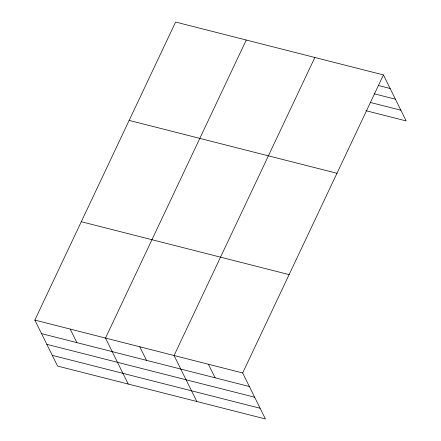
<?xml version="1.0" encoding="UTF-8"?>
<svg xmlns="http://www.w3.org/2000/svg" width="441" height="441" viewBox="0 0 441 441"><rect width="100%" height="100%" fill="white"/><g stroke="black" fill="none" stroke-linecap="round" stroke-linejoin="round"><path stroke-width="0.66" d="M34.839 320.078L242.666 372.965L265.394 418.95L57.567 366.069L34.839 320.078L175.606 22.05L383.433 74.931L406.161 120.922L365.936 110.685M246.271 40.032L105.498 338.06L128.226 384.045M314.852 57.484L174.079 355.512L196.807 401.497M242.666 372.965L383.433 74.931M378.262 85.471L390.136 88.492M374.321 93.823L395.423 99.192M370.539 102.499L400.875 110.217M129.152 120.399L336.979 173.285M81.293 221.729L289.12 274.616M41.537 333.633L249.363 386.52M46.829 344.338L254.655 397.22M52.275 355.363L260.102 408.25M208.373 364.238L215.076 377.794M139.791 346.786L146.489 360.341M70.169 329.069L76.866 342.624"/></g></svg>
